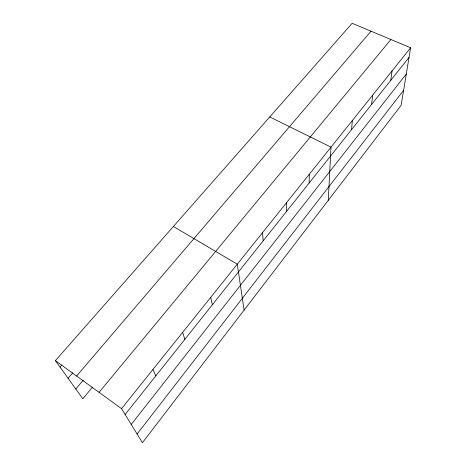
<?xml version="1.0" encoding="UTF-8"?>
<svg xmlns="http://www.w3.org/2000/svg" width="466" height="466" viewBox="0 0 466 466"><rect width="100%" height="100%" fill="white"/><g stroke="black" fill="none" stroke-linecap="round" stroke-linejoin="round"><path stroke-width="0.7" d="M309.174 182.987L309.29 174.278M328.28 200.333L331.011 147.157L269.756 116.954M351.556 129.676L352.337 120.525M371.594 104.471L372.672 95.14M390.735 80.397L392.075 70.914M410.616 47.765L401.121 105.339L142.427 442.7L121.556 408.659L55.384 360.637L352.145 23.3L410.616 47.765L121.556 408.659M137.109 434.021L403.597 90.322M131.237 424.45L406.282 74.036M125.133 414.49L409.032 57.376M99.083 392.355L390.904 39.517M92.548 387.083L82.82 398.733L55.384 360.637M75.801 388.982L83.239 380.186M76.593 376.033L371.029 31.199M68.077 378.264L72.766 372.806M60.062 367.138L61.955 364.965M173.399 226.488L237.281 264.181L244.091 310.123M152.959 369.456L155.83 375.876M182.625 332.421L184.862 339.359M210.69 297.384L212.356 304.776M262.509 232.68L263.197 240.817M286.479 202.751L286.753 211.191"/></g></svg>
